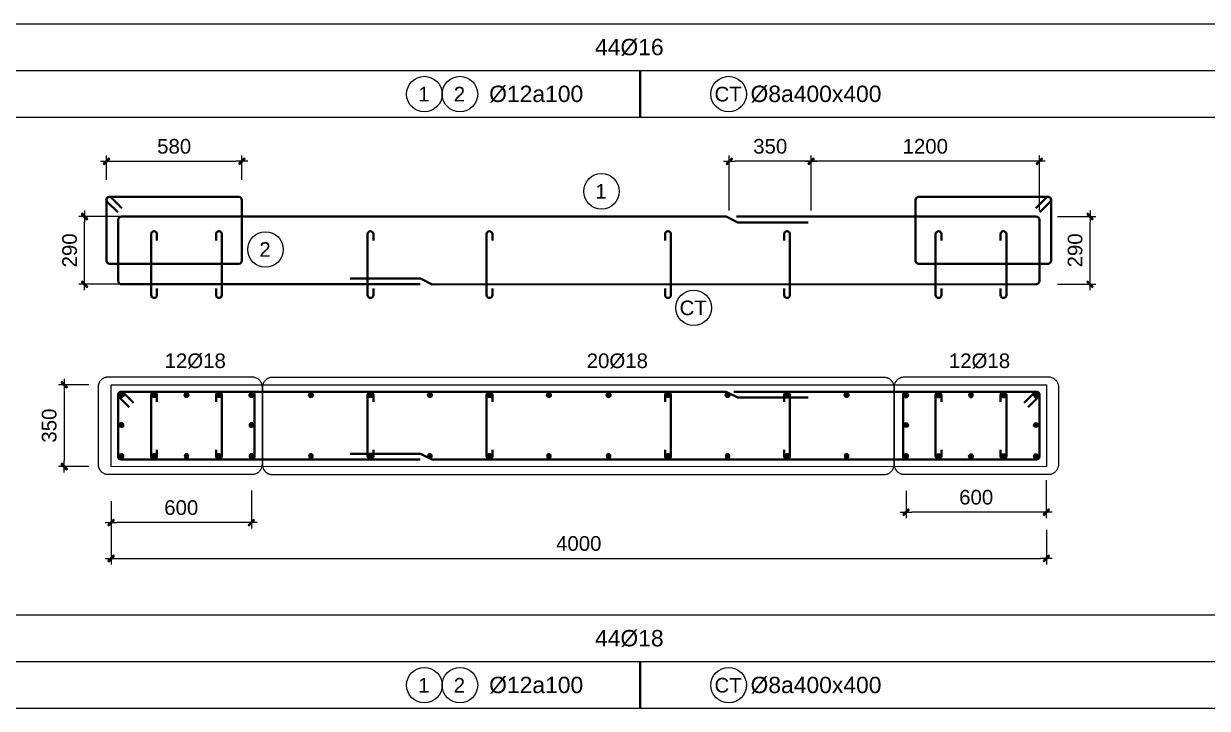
# Model space of a CAD drawing. Header units: millimetres. Extents: x -146909 to 4830753, y -683702 to -336947.
# Drawn here: x 4533880 to 4538943, y -441588 to -438660 of the extents above; entities that cross this region are included whole.
import ezdxf
from ezdxf.enums import TextEntityAlignment as Align

# ---------------------------------------------------------------- set-up
doc = ezdxf.new("R2010")
doc.units = ezdxf.units.MM
doc.header["$MEASUREMENT"] = 0
doc.linetypes.add('HIDDEN', pattern=[0.375, 0.25, -0.125])
doc.layers.get('0').update_dxf_attribs({"lineweight": 9})
doc.layers.get('Defpoints').update_dxf_attribs({"color": 10, "lineweight": 0})
for name, color, linetype, lineweight in [("'S_General_Cont_1 Thin", 1, 'Continuous', 18), ("'S_General_Text_3_Member name", 3, 'Continuous', 35), ('CDAI', 3, 'Continuous', 40), ('chunho.q', 1, 'Continuous', 13), ('CTHEP', 4, 'Continuous', 50), ('DBAO', 2, 'Continuous', 13), ('DMo', 9, 'HIDDEN', 9), ('KTH', 154, 'Continuous', 9), ('STICK', 1, 'Continuous', 9)]:
    doc.layers.add(name, color=color, linetype=linetype, lineweight=lineweight)
for name, color, linetype in [('DM', 1, 'Continuous'), ('TBL', 1, 'Continuous'), ('TX', 214, 'Continuous')]:
    doc.layers.add(name, color=color, linetype=linetype)
doc.styles.add('arial', font='arial.ttf', dxfattribs={"width": 0.85})
doc.styles.add('TTP-HelCon', font='arial.ttf')
doc.dimstyles.new('TTP-25', dxfattribs={"dimscale": 25, "dimtxt": 2.5, "dimasz": 1, "dimexe": 1, "dimexo": 1, "dimgap": 0.09, "dimtad": 0, "dimdec": 4, "dimrnd": 10, "dimzin": 9, "dimdsep": 46, "dimtxsty": 'TTP-HelCon', "dimblk": 'Stick', "dimcen": 0.09, "dimdle": 1.5, "dimclrd": 256, "dimclre": 256, "dimclrt": 1, "dimadec": 0, "dimazin": 0, "dimtfac": 1, "dimtdec": 4, "dimtmove": 0, "dimatfit": 3, "dimldrblk": 'ARCHTICK', "dimfxl": 1, "dimtvp": 1, "dimtolj": 1, "dimtzin": 0, "dimarcsym": 0})

# ---------------------------------------------------------------- blocks, each defined once
blk = doc.blocks.new('sign of slab')
at = {"layer": "'S_General_Cont_1 Thin"}
blk.add_circle((-10, 0), 475, dxfattribs=at)
at = {"layer": "'S_General_Text_3_Member name", "style": 'arial'}
blk.add_attdef('S', text='', height=250, dxfattribs=at).set_placement((-23, -1), align=Align.MIDDLE_CENTER)
blk = doc.blocks.new('Stick')
at = {"layer": 'STICK'}
h = blk.add_hatch(color=256, dxfattribs=at)
edge = h.paths.add_edge_path()
edge.add_line((0.3, 0.5), (-0.5, -0.3))
edge.add_arc((-0.4, -0.4), 0.141, 135, 315)
edge.add_line((-0.3, -0.5), (0.5, 0.3))
edge.add_arc((0.4, 0.4), 0.141, 315, 495)
blk.add_line((1, 0), (-1, 0), dxfattribs=at)
blk.add_lwpolyline([(0.3, 0.5), (-0.5, -0.3, 1), (-0.3, -0.5), (0.5, 0.3, 1), (0.3, 0.5, 1)], format="xyb", dxfattribs=at)
blk = doc.blocks.new('*D937')
at = {"layer": 'Defpoints', "color": 0, "transparency": 16777216}
for p in [(4538276.9, -439484.9), (4538441, -439484.9), (4538276.9, -439774.9)]:
    blk.add_point(p, dxfattribs=at)
at = {"layer": 'KTH', "lineweight": -2, "transparency": 16777216}
for p, q in [((4538301.9, -439484.9), (4538466, -439484.9)), ((4538441, -439749.9), (4538441, -439509.9)), ((4538301.9, -439774.9), (4538466, -439774.9))]:
    blk.add_line(p, q, dxfattribs=at)
at = {"layer": 'KTH', "lineweight": -2, "transparency": 16777216, "xscale": 25, "yscale": 25, "zscale": 25}
for p, rotation in [((4538441, -439484.9), 90), ((4538441, -439774.9), 270)]:
    blk.add_blockref('Stick', p, dxfattribs=dict(at, rotation=rotation))
at = {"layer": 'KTH', "color": 1, "transparency": 16777216, "insert": (4538377.2, -439629.9), "char_height": 62.5, "attachment_point": 5, "rotation": 90, "style": 'TTP-HelCon'}
blk.add_mtext('\\A1;290', dxfattribs=at)
blk = doc.blocks.new('_ArchTick')
at = {"color": 0, "linetype": 'ByBlock', "const_width": 0.15}
blk.add_lwpolyline([(-0.5, -0.5), (0.5, 0.5)], dxfattribs=at)
blk = doc.blocks.new('*D938')
at = {"layer": 'Defpoints', "color": 0, "transparency": 16777216}
for p in [(4534140.8, -439484.9), (4534324.3, -439484.9), (4534324.3, -439774.9)]:
    blk.add_point(p, dxfattribs=at)
at = {"layer": 'KTH', "lineweight": -2, "transparency": 16777216}
for p, q in [((4534299.3, -439484.9), (4534115.8, -439484.9)), ((4534140.8, -439749.9), (4534140.8, -439509.9)), ((4534299.3, -439774.9), (4534115.8, -439774.9))]:
    blk.add_line(p, q, dxfattribs=at)
at = {"layer": 'KTH', "lineweight": -2, "transparency": 16777216, "xscale": 25, "yscale": 25, "zscale": 25}
for p, rotation in [((4534140.8, -439484.9), 90), ((4534140.8, -439774.9), 270)]:
    blk.add_blockref('Stick', p, dxfattribs=dict(at, rotation=rotation))
at = {"layer": 'KTH', "color": 1, "transparency": 16777216, "insert": (4534077, -439629.9), "char_height": 62.5, "attachment_point": 5, "rotation": 90, "style": 'TTP-HelCon'}
blk.add_mtext('\\A1;290', dxfattribs=at)
blk = doc.blocks.new('*D939')
at = {"layer": 'Defpoints', "color": 0, "transparency": 16777216}
for p in [(4534854.3, -440632.1), (4534254.3, -440677.1), (4534254.3, -440794)]:
    blk.add_point(p, dxfattribs=at)
at = {"layer": 'KTH', "lineweight": -2, "transparency": 16777216}
for p, q in [((4534254.3, -440702.1), (4534254.3, -440819)), ((4534854.3, -440657.1), (4534854.3, -440819)), ((4534829.3, -440794), (4534279.3, -440794))]:
    blk.add_line(p, q, dxfattribs=at)
at = {"layer": 'KTH', "lineweight": -2, "transparency": 16777216, "xscale": 25, "yscale": 25, "zscale": 25, "rotation": 180}
blk.add_blockref('Stick', (4534254.3, -440794), dxfattribs=at)
at = {"layer": 'KTH', "lineweight": -2, "transparency": 16777216, "xscale": 25, "yscale": 25, "zscale": 25}
blk.add_blockref('Stick', (4534854.3, -440794), dxfattribs=at)
at = {"layer": 'KTH', "color": 1, "transparency": 16777216, "insert": (4534554.3, -440730.1), "char_height": 62.5, "attachment_point": 5, "style": 'TTP-HelCon'}
blk.add_mtext('\\A1;600', dxfattribs=at)
blk = doc.blocks.new('*D940')
at = {"layer": 'Defpoints', "color": 0, "transparency": 16777216}
for p in [(4534254.3, -440741.1), (4538254.3, -440799.5), (4538254.3, -440947.4)]:
    blk.add_point(p, dxfattribs=at)
at = {"layer": 'KTH', "lineweight": -2, "transparency": 16777216}
for p, q in [((4534254.3, -440766.1), (4534254.3, -440972.4)), ((4538254.3, -440824.5), (4538254.3, -440972.4)), ((4534279.3, -440947.4), (4538229.3, -440947.4))]:
    blk.add_line(p, q, dxfattribs=at)
at = {"layer": 'KTH', "lineweight": -2, "transparency": 16777216, "xscale": 25, "yscale": 25, "zscale": 25, "rotation": 180}
blk.add_blockref('Stick', (4534254.3, -440947.4), dxfattribs=at)
at = {"layer": 'KTH', "lineweight": -2, "transparency": 16777216, "xscale": 25, "yscale": 25, "zscale": 25}
blk.add_blockref('Stick', (4538254.3, -440947.4), dxfattribs=at)
at = {"layer": 'KTH', "color": 1, "transparency": 16777216, "insert": (4536254.3, -440883.6), "char_height": 62.5, "attachment_point": 5, "style": 'TTP-HelCon'}
blk.add_mtext('\\A1;4000', dxfattribs=at)
blk = doc.blocks.new('*D941')
at = {"layer": 'Defpoints', "color": 0, "transparency": 16777216}
for p in [(4538254, -440587.7), (4537654, -440632.7), (4537654, -440749.5)]:
    blk.add_point(p, dxfattribs=at)
at = {"layer": 'KTH', "lineweight": -2, "transparency": 16777216}
for p, q in [((4538254, -440612.7), (4538254, -440774.5)), ((4537654, -440657.7), (4537654, -440774.5)), ((4538229, -440749.5), (4537679, -440749.5))]:
    blk.add_line(p, q, dxfattribs=at)
at = {"layer": 'KTH', "lineweight": -2, "transparency": 16777216, "xscale": 25, "yscale": 25, "zscale": 25, "rotation": 180}
blk.add_blockref('Stick', (4537654, -440749.5), dxfattribs=at)
at = {"layer": 'KTH', "lineweight": -2, "transparency": 16777216, "xscale": 25, "yscale": 25, "zscale": 25}
blk.add_blockref('Stick', (4538254, -440749.5), dxfattribs=at)
at = {"layer": 'KTH', "color": 1, "transparency": 16777216, "insert": (4537954, -440685.7), "char_height": 62.5, "attachment_point": 5, "style": 'TTP-HelCon'}
blk.add_mtext('\\A1;600', dxfattribs=at)
blk = doc.blocks.new('*D942')
at = {"layer": 'Defpoints', "color": 0, "transparency": 16777216}
for p in [(4536898.2, -439249), (4536898.2, -439484.9), (4537248.2, -439484.9)]:
    blk.add_point(p, dxfattribs=at)
at = {"layer": 'KTH', "lineweight": -2, "transparency": 16777216}
for p, q in [((4536898.2, -439459.9), (4536898.2, -439224)), ((4537248.2, -439459.9), (4537248.2, -439224)), ((4537223.2, -439249), (4536923.2, -439249))]:
    blk.add_line(p, q, dxfattribs=at)
at = {"layer": 'KTH', "lineweight": -2, "transparency": 16777216, "xscale": 25, "yscale": 25, "zscale": 25, "rotation": 180}
blk.add_blockref('Stick', (4536898.2, -439249), dxfattribs=at)
at = {"layer": 'KTH', "lineweight": -2, "transparency": 16777216, "xscale": 25, "yscale": 25, "zscale": 25}
blk.add_blockref('Stick', (4537248.2, -439249), dxfattribs=at)
at = {"layer": 'KTH', "color": 1, "transparency": 16777216, "insert": (4537073.2, -439185.1), "char_height": 62.5, "attachment_point": 5, "style": 'TTP-HelCon'}
blk.add_mtext('\\A1;350', dxfattribs=at)
blk = doc.blocks.new('*D943')
at = {"layer": 'Defpoints', "color": 0, "transparency": 16777216}
for p in [(4537248.2, -439249), (4537248.2, -439484.9), (4538224.3, -439484.9)]:
    blk.add_point(p, dxfattribs=at)
at = {"layer": 'KTH', "lineweight": -2, "transparency": 16777216}
for p, q in [((4537248.2, -439459.9), (4537248.2, -439224)), ((4538224.3, -439459.9), (4538224.3, -439224)), ((4538199.3, -439249), (4537273.2, -439249))]:
    blk.add_line(p, q, dxfattribs=at)
at = {"layer": 'KTH', "lineweight": -2, "transparency": 16777216, "xscale": 25, "yscale": 25, "zscale": 25, "rotation": 180}
blk.add_blockref('Stick', (4537248.2, -439249), dxfattribs=at)
at = {"layer": 'KTH', "lineweight": -2, "transparency": 16777216, "xscale": 25, "yscale": 25, "zscale": 25}
blk.add_blockref('Stick', (4538224.3, -439249), dxfattribs=at)
at = {"layer": 'KTH', "color": 1, "transparency": 16777216, "insert": (4537736.3, -439185.2), "char_height": 62.5, "attachment_point": 5, "style": 'TTP-HelCon'}
blk.add_mtext('\\A1;1200', dxfattribs=at)
blk = doc.blocks.new('*U901')
at = {"layer": 'CTHEP', "ltscale": 0.02, "const_width": 10}
blk.add_lwpolyline([(0, 5, -1), (0, -5, -1)], format="xyb", close=True, dxfattribs=at)
at = {"layer": 'Defpoints', "color": 1}
blk.add_circle((0, 0), 10, dxfattribs=at)
blk = doc.blocks.new('*U902')
at = {"layer": 'CDAI', "color": 0, "linetype": 'ByBlock', "lineweight": -2, "transparency": 16777216}
for p in [(0, 0), (138.75, 0), (277.5, 0), (416.25, 0), (555, 0)]:
    blk.add_blockref('*U901', p, dxfattribs=at)
blk = doc.blocks.new('*D944')
at = {"layer": 'Defpoints', "color": 0, "transparency": 16777216}
for p in [(4534184.1, -440204.3), (4534053.7, -440554.3), (4534184.1, -440554.3)]:
    blk.add_point(p, dxfattribs=at)
at = {"layer": 'KTH', "lineweight": -2, "transparency": 16777216}
for p, q in [((4534159.1, -440204.3), (4534028.7, -440204.3)), ((4534053.7, -440229.3), (4534053.7, -440529.3)), ((4534159.1, -440554.3), (4534028.7, -440554.3))]:
    blk.add_line(p, q, dxfattribs=at)
at = {"layer": 'KTH', "lineweight": -2, "transparency": 16777216, "xscale": 25, "yscale": 25, "zscale": 25}
for p, rotation in [((4534053.7, -440204.3), 90), ((4534053.7, -440554.3), 270)]:
    blk.add_blockref('Stick', p, dxfattribs=dict(at, rotation=rotation))
at = {"layer": 'KTH', "color": 1, "transparency": 16777216, "insert": (4533989.8, -440379.3), "char_height": 62.5, "attachment_point": 5, "rotation": 90, "style": 'TTP-HelCon'}
blk.add_mtext('\\A1;350', dxfattribs=at)
blk = doc.blocks.new('*U903')
at = {"layer": 'CTHEP', "ltscale": 0.02, "const_width": 10}
blk.add_lwpolyline([(0, 5, -1), (0, -5, -1)], format="xyb", close=True, dxfattribs=at)
at = {"layer": 'Defpoints', "color": 1}
blk.add_circle((0, 0), 10, dxfattribs=at)
blk = doc.blocks.new('*U904')
at = {"layer": 'CDAI', "color": 0, "linetype": 'ByBlock', "lineweight": -2, "transparency": 16777216}
blk.add_blockref('*U903', (0, 0), dxfattribs=at)
blk = doc.blocks.new('*U897')
at = {"layer": 'CTHEP', "ltscale": 0.02, "const_width": 10}
blk.add_lwpolyline([(0, 5, -1), (0, -5, -1)], format="xyb", close=True, dxfattribs=at)
at = {"layer": 'Defpoints', "color": 1}
blk.add_circle((0, 0), 10, dxfattribs=at)
blk = doc.blocks.new('*U900')
at = {"layer": 'CDAI', "color": 0, "linetype": 'ByBlock', "lineweight": -2, "transparency": 16777216}
blk.add_blockref('*U897', (0, 0), dxfattribs=at)
blk = doc.blocks.new('*U905')
at = {"layer": 'CTHEP', "ltscale": 0.02, "const_width": 10}
blk.add_lwpolyline([(0, 5, -1), (0, -5, -1)], format="xyb", close=True, dxfattribs=at)
at = {"layer": 'Defpoints', "color": 1}
blk.add_circle((0, 0), 10, dxfattribs=at)
blk = doc.blocks.new('*U906')
at = {"layer": 'CDAI', "color": 0, "linetype": 'ByBlock', "lineweight": -2, "transparency": 16777216}
blk.add_blockref('*U905', (0, 0), dxfattribs=at)
blk = doc.blocks.new('*U907')
at = {"layer": 'CTHEP', "ltscale": 0.02, "const_width": 10}
blk.add_lwpolyline([(0, 5, -1), (0, -5, -1)], format="xyb", close=True, dxfattribs=at)
at = {"layer": 'Defpoints', "color": 1}
blk.add_circle((0, 0), 10, dxfattribs=at)
blk = doc.blocks.new('*U918')
at = {"layer": 'CDAI', "color": 0, "linetype": 'ByBlock', "lineweight": -2, "transparency": 16777216}
for p in [(0, 0), (254.5, 0), (509.1, 0), (763.6, 0), (1018.2, 0), (1272.7, 0), (1527.3, 0), (1781.8, 0), (2036.4, 0), (2290.9, 0), (2545.5, 0), (2800, 0)]:
    blk.add_blockref('*U907', p, dxfattribs=at)
blk = doc.blocks.new('*D945')
at = {"layer": 'Defpoints', "color": 0, "transparency": 16777216}
for p in [(4534813.5, -439249), (4534234.5, -439353.2), (4534813.5, -439353.2)]:
    blk.add_point(p, dxfattribs=at)
at = {"layer": 'KTH', "lineweight": -2, "transparency": 16777216}
for p, q in [((4534234.5, -439328.2), (4534234.5, -439224)), ((4534813.5, -439328.2), (4534813.5, -439224)), ((4534259.5, -439249), (4534788.5, -439249))]:
    blk.add_line(p, q, dxfattribs=at)
at = {"layer": 'KTH', "lineweight": -2, "transparency": 16777216, "xscale": 25, "yscale": 25, "zscale": 25, "rotation": 180}
blk.add_blockref('Stick', (4534234.5, -439249), dxfattribs=at)
at = {"layer": 'KTH', "lineweight": -2, "transparency": 16777216, "xscale": 25, "yscale": 25, "zscale": 25}
blk.add_blockref('Stick', (4534813.5, -439249), dxfattribs=at)
at = {"layer": 'KTH', "color": 1, "transparency": 16777216, "insert": (4534524, -439185.2), "char_height": 62.5, "attachment_point": 5, "style": 'TTP-HelCon'}
blk.add_mtext('\\A1;580', dxfattribs=at)
blk = doc.blocks.new('*U898')
at = {"layer": 'CTHEP', "ltscale": 0.02, "const_width": 10}
blk.add_lwpolyline([(0, 5, -1), (0, -5, -1)], format="xyb", close=True, dxfattribs=at)
at = {"layer": 'Defpoints', "color": 1}
blk.add_circle((0, 0), 10, dxfattribs=at)
blk = doc.blocks.new('*U899')
at = {"layer": 'CDAI', "color": 0, "linetype": 'ByBlock', "lineweight": -2, "transparency": 16777216}
blk.add_blockref('*U898', (0, 0), dxfattribs=at)
blk = doc.blocks.new('*U919')
at = {"layer": 'CTHEP', "ltscale": 0.02, "const_width": 10}
blk.add_lwpolyline([(0, 5, -1), (0, -5, -1)], format="xyb", close=True, dxfattribs=at)
at = {"layer": 'Defpoints', "color": 1}
blk.add_circle((0, 0), 10, dxfattribs=at)
blk = doc.blocks.new('*U920')
at = {"layer": 'CDAI', "color": 0, "linetype": 'ByBlock', "lineweight": -2, "transparency": 16777216}
for p in [(0, 0), (138.75, 0), (277.5, 0), (416.25, 0), (555, 0)]:
    blk.add_blockref('*U919', p, dxfattribs=at)
blk = doc.blocks.new('*U923')
at = {"layer": 'CTHEP', "ltscale": 0.02, "const_width": 10}
blk.add_lwpolyline([(0, 5, -1), (0, -5, -1)], format="xyb", close=True, dxfattribs=at)
at = {"layer": 'Defpoints', "color": 1}
blk.add_circle((0, 0), 10, dxfattribs=at)
blk = doc.blocks.new('*U924')
at = {"layer": 'CDAI', "color": 0, "linetype": 'ByBlock', "lineweight": -2, "transparency": 16777216}
for p in [(0, 0), (138.75, 0), (277.5, 0), (416.25, 0), (555, 0)]:
    blk.add_blockref('*U923', p, dxfattribs=at)
blk = doc.blocks.new('*U921')
at = {"layer": 'CTHEP', "ltscale": 0.02, "const_width": 10}
blk.add_lwpolyline([(0, 5, -1), (0, -5, -1)], format="xyb", close=True, dxfattribs=at)
at = {"layer": 'Defpoints', "color": 1}
blk.add_circle((0, 0), 10, dxfattribs=at)
blk = doc.blocks.new('*U922')
at = {"layer": 'CDAI', "color": 0, "linetype": 'ByBlock', "lineweight": -2, "transparency": 16777216}
for p in [(0, 0), (138.75, 0), (277.5, 0), (416.25, 0), (555, 0)]:
    blk.add_blockref('*U921', p, dxfattribs=at)
blk = doc.blocks.new('*U925')
at = {"layer": 'CTHEP', "ltscale": 0.02, "const_width": 10}
blk.add_lwpolyline([(0, 5, -1), (0, -5, -1)], format="xyb", close=True, dxfattribs=at)
at = {"layer": 'Defpoints', "color": 1}
blk.add_circle((0, 0), 10, dxfattribs=at)
blk = doc.blocks.new('*U926')
at = {"layer": 'CDAI', "color": 0, "linetype": 'ByBlock', "lineweight": -2, "transparency": 16777216}
for p in [(0, 0), (254.5, 0), (509.1, 0), (763.6, 0), (1018.2, 0), (1272.7, 0), (1527.3, 0), (1781.8, 0), (2036.4, 0), (2290.9, 0), (2545.5, 0), (2800, 0)]:
    blk.add_blockref('*U925', p, dxfattribs=at)

msp = doc.modelspace()

# ---------------------------------------------------------------- linework, layer by layer
at = {"layer": 'CDAI', "color": 214}
for p, q in [((4536517.06508, -438860.42756), (4536517.06508, -439060.42756)), ((4536517.06508, -441388.1103), (4536517.06508, -441588.1103))]:
    msp.add_line(p, q, dxfattribs=at)
at = {"layer": 'CDAI'}
for points in [[(4534300.15223, -439449.22878), (4534255.83203, -439404.90858, 0.6681786379), (4534234.49319, -439413.74742), (4534234.49319, -439674.24742, 0.4142135624), (4534246.99319, -439686.74742), (4534800.99319, -439686.74742, 0.4142135624), (4534813.49319, -439674.24742), (4534813.49319, -439413.74742, 0.4142135624), (4534800.99319, -439401.24742), (4534246.99319, -439401.24742, 0.6681786379), (4534238.15436, -439422.58625), (4534282.47456, -439466.90645)], [(4538208.48087, -439449.22878), (4538252.80107, -439404.90858, -0.6681786379), (4538274.1399, -439413.74742), (4538274.1399, -439674.24742, -0.4142135624), (4538261.6399, -439686.74742), (4537707.6399, -439686.74742, -0.4142135624), (4537695.1399, -439674.24742), (4537695.1399, -439413.74742, -0.4142135624), (4537707.6399, -439401.24742), (4538261.6399, -439401.24742, -0.6681786379), (4538270.47874, -439422.58625), (4538226.15854, -439466.90645)], [(4534450.56655, -439587.68006), (4534450.56655, -439560.18006, 1), (4534425.56655, -439560.18006), (4534425.56655, -439820.68006, 1), (4534450.56655, -439820.68006), (4534450.56655, -439793.18006)], [(4534703.06655, -439587.68006), (4534703.06655, -439560.18006, -1), (4534728.06655, -439560.18006), (4534728.06655, -439820.68006, -1), (4534703.06655, -439820.68006), (4534703.06655, -439793.18006)], [(4535375.90746, -439587.68006), (4535375.90746, -439560.18006, 1), (4535350.90746, -439560.18006), (4535350.90746, -439820.68006, 1), (4535375.90746, -439820.68006), (4535375.90746, -439793.18006)], [(4535884.99837, -439587.68006), (4535884.99837, -439560.18006, 1), (4535859.99837, -439560.18006), (4535859.99837, -439820.68006, 1), (4535884.99837, -439820.68006), (4535884.99837, -439793.18006)], [(4536623.63473, -439587.68006), (4536623.63473, -439560.18006, -1), (4536648.63473, -439560.18006), (4536648.63473, -439820.68006, -1), (4536623.63473, -439820.68006), (4536623.63473, -439793.18006)], [(4537132.72564, -439587.68006), (4537132.72564, -439560.18006, -1), (4537157.72564, -439560.18006), (4537157.72564, -439820.68006, -1), (4537132.72564, -439820.68006), (4537132.72564, -439793.18006)], [(4537805.56655, -439587.68006), (4537805.56655, -439560.18006, 1), (4537780.56655, -439560.18006), (4537780.56655, -439820.68006, 1), (4537805.56655, -439820.68006), (4537805.56655, -439793.18006)], [(4538058.06655, -439587.68006), (4538058.06655, -439560.18006, -1), (4538083.06655, -439560.18006), (4538083.06655, -439820.68006, -1), (4538058.06655, -439820.68006), (4538058.06655, -439793.18006)], [(4534349.97558, -440282.27393), (4534305.65538, -440237.95373, 0.6681786379), (4534284.31655, -440246.79256), (4534284.31655, -440511.79256, 0.4142135624), (4534296.81655, -440524.29256), (4534854.69046, -440524.29256, 0.4142135624), (4534867.19046, -440511.79256), (4534867.19046, -440246.79256, 0.4142135624), (4534854.69046, -440234.29256), (4534296.81655, -440234.29256, 0.6681786379), (4534287.97771, -440255.6314), (4534332.29791, -440299.9516)], [(4534450.56655, -440276.79256), (4534450.56655, -440249.29256, 1), (4534425.56655, -440249.29256), (4534425.56655, -440509.79256, 1), (4534450.56655, -440509.79256), (4534450.56655, -440482.29256)], [(4534703.06655, -440276.79256), (4534703.06655, -440249.29256, -1), (4534728.06655, -440249.29256), (4534728.06655, -440509.79256, -1), (4534703.06655, -440509.79256), (4534703.06655, -440482.29256)], [(4535375.90746, -440276.79256), (4535375.90746, -440249.29256, 1), (4535350.90746, -440249.29256), (4535350.90746, -440509.79256, 1), (4535375.90746, -440509.79256), (4535375.90746, -440482.29256)], [(4535884.99837, -440276.79256), (4535884.99837, -440249.29256, 1), (4535859.99837, -440249.29256), (4535859.99837, -440509.79256, 1), (4535884.99837, -440509.79256), (4535884.99837, -440482.29256)], [(4536623.63473, -440276.79256), (4536623.63473, -440249.29256, -1), (4536648.63473, -440249.29256), (4536648.63473, -440509.79256, -1), (4536623.63473, -440509.79256), (4536623.63473, -440482.29256)], [(4537132.72564, -440276.79256), (4537132.72564, -440249.29256, -1), (4537157.72564, -440249.29256), (4537157.72564, -440509.79256, -1), (4537132.72564, -440509.79256), (4537132.72564, -440482.29256)], [(4538158.65751, -440282.27393), (4538202.97771, -440237.95373, -0.6681786379), (4538224.31655, -440246.79256), (4538224.31655, -440511.79256, -0.4142135624), (4538211.81655, -440524.29256), (4537653.94263, -440524.29256, -0.4142135624), (4537641.44263, -440511.79256), (4537641.44263, -440246.79256, -0.4142135624), (4537653.94263, -440234.29256), (4538211.81655, -440234.29256, -0.6681786379), (4538220.65538, -440255.6314), (4538176.33518, -440299.9516)], [(4537805.56655, -440276.79256), (4537805.56655, -440249.29256, 1), (4537780.56655, -440249.29256), (4537780.56655, -440509.79256, 1), (4537805.56655, -440509.79256), (4537805.56655, -440482.29256)], [(4538058.06655, -440276.79256), (4538058.06655, -440249.29256, -1), (4538083.06655, -440249.29256), (4538083.06655, -440509.79256, -1), (4538058.06655, -440509.79256), (4538058.06655, -440482.29256)]]:
    msp.add_lwpolyline(points, format="xyb", dxfattribs=at)
at = {"layer": 'CDAI', "ltscale": 0.02}
for points in [[(4537235.01564, -439509.94344), (4536935.27979, -439509.94344), (4536885.27979, -439484.94344), (4534299.31655, -439484.94344, 0.4142135624), (4534284.31655, -439499.94344), (4534284.31655, -439759.94344, 0.4142135624), (4534299.31655, -439774.94344), (4535575.86539, -439774.94344)], [(4538209.31655, -439774.94344, 0.4142135624), (4538224.31655, -439759.94344), (4538224.31655, -439499.94344, 0.4142135624), (4538209.31655, -439484.94344), (4536928.39584, -439484.94344)], [(4537235.01564, -440259.29256), (4536935.27979, -440259.29256), (4536885.27979, -440234.29256), (4534299.31655, -440234.29256, 0.4142135624), (4534284.31655, -440249.29256), (4534284.31655, -440509.29256, 0.4142135624), (4534299.31655, -440524.29256), (4535575.94664, -440524.29256)]]:
    msp.add_lwpolyline(points, format="xyb", dxfattribs=at)
for points in [[(4538214.04501, -439774.17867), (4535626.98159, -439775.21203), (4535576.98159, -439750.21203), (4535276.20437, -439750.21203)], [(4536918.08149, -440234.29256), (4538209.31655, -440234.29256)], [(4538214.04501, -440523.52779), (4535626.98159, -440524.56115), (4535576.98159, -440499.56115), (4535276.20437, -440499.56115)]]:
    msp.add_lwpolyline(points, dxfattribs=at)
at = {"layer": 'DBAO'}
msp.add_lwpolyline([(4534684.31655, -440554.83271), (4534254.31655, -440554.29256), (4534254.31655, -440204.29256), (4538254.31655, -440204.29256), (4538254.31655, -440554.2796), (4534684.32519, -440554.83271)], dxfattribs=at)
at = {"layer": 'DMo', "color": 6, "ltscale": 10}
msp.add_lwpolyline([(4534858.27027, -440172.01144), (4534241.47626, -440172.01144, 0.4142135624), (4534198.53659, -440214.9511), (4534198.53659, -440544.34773, 0.4142135624), (4534241.47626, -440587.28739), (4534858.27027, -440587.28739, 0.4142135624), (4534901.20994, -440544.34773), (4534901.20994, -440214.9511, 0.4142135624)], format="xyb", close=True, dxfattribs=at)
for points in [[(4537603.08419, -440215.9963, 0.4142135624), (4537560.14453, -440173.05664), (4534944.1496, -440173.05664, 0.4142135624), (4534901.20994, -440215.9963)], [(4538264.24967, -440172.01144), (4537646.02386, -440172.01144, 0.4142135624), (4537603.08419, -440214.9511), (4537603.08419, -440544.34773, 0.4142135624), (4537646.02386, -440587.28739), (4538264.24967, -440587.28739, 0.4142135624), (4538307.18934, -440544.34773), (4538307.18934, -440214.9511, 0.4142135624), (4538264.24967, -440172.01144)], [(4534901.20994, -440214.9511), (4534901.20994, -440545.39293, 0.4142135624), (4534944.1496, -440588.33259), (4537560.14453, -440588.33259, 0.4142135624), (4537603.08419, -440545.39293), (4537603.08419, -440214.9511)]]:
    msp.add_lwpolyline(points, format="xyb", dxfattribs=at)
at = {"layer": 'TBL'}
for p, q in [((4533090.51977, -438660.42756), (4545354.62621, -438660.42756)), ((4532090.51977, -439060.42756), (4545354.62621, -439060.42756)), ((4533090.51977, -441188.1103), (4545354.62621, -441188.1103)), ((4532090.51977, -441588.1103), (4545354.62621, -441588.1103))]:
    msp.add_line(p, q, dxfattribs=at)
at = {"layer": 'TBL', "color": 8}
for p, q in [((4533090.51977, -438860.42756), (4545354.62621, -438860.42756)), ((4533090.51977, -441388.1103), (4545354.62621, -441388.1103))]:
    msp.add_line(p, q, dxfattribs=at)

# ---------------------------------------------------------------- block references
ref = msp.add_blockref('sign of slab', (4535595.76625, -438961.52367), dxfattribs=dict(xscale=0.16, yscale=0.16, zscale=0.16))
ref.add_attrib('S', '1', dxfattribs={"layer": 'DM', "height": 62.5, "style": 'arial'}).set_placement((4535592.01223, -438961.68056), align=Align.MIDDLE_CENTER)
ref = msp.add_blockref('sign of slab', (4535747.73183, -438961.52367), dxfattribs=dict(xscale=0.16, yscale=0.16, zscale=0.16))
ref.add_attrib('S', '2', dxfattribs={"layer": 'DM', "height": 62.5, "style": 'arial'}).set_placement((4535743.97782, -438961.68056), align=Align.MIDDLE_CENTER)
ref = msp.add_blockref('sign of slab', (4536896.82719, -438961.52367), dxfattribs=dict(xscale=0.16, yscale=0.16, zscale=0.16))
ref.add_attrib('S', 'CT', dxfattribs={"layer": 'DM', "height": 62.5, "style": 'arial'}).set_placement((4536893.07318, -438961.68056), align=Align.MIDDLE_CENTER)
ref = msp.add_blockref('sign of slab', (4536353.16474, -439377.41082), dxfattribs=dict(xscale=0.16, yscale=0.16, zscale=0.16))
ref.add_attrib('S', '1', dxfattribs={"layer": 'DM', "height": 62.5, "style": 'arial'}).set_placement((4536349.41072, -439377.56771), align=Align.MIDDLE_CENTER)
ref = msp.add_blockref('sign of slab', (4534916.38289, -439625.89947), dxfattribs=dict(xscale=0.16, yscale=0.16, zscale=0.16))
ref.add_attrib('S', '2', dxfattribs={"layer": 'DM', "height": 62.5, "style": 'arial'}).set_placement((4534912.62887, -439626.05637), align=Align.MIDDLE_CENTER)
ref = msp.add_blockref('sign of slab', (4536747.52216, -439875.4653), dxfattribs=dict(xscale=0.16, yscale=0.16, zscale=0.16))
ref.add_attrib('S', 'CT', dxfattribs={"layer": 'DM', "height": 62.5, "style": 'arial'}).set_placement((4536743.76814, -439875.62219), align=Align.MIDDLE_CENTER)
ref = msp.add_blockref('sign of slab', (4535595.76625, -441489.20641), dxfattribs=dict(xscale=0.16, yscale=0.16, zscale=0.16))
ref.add_attrib('S', '1', dxfattribs={"layer": 'DM', "height": 62.5, "style": 'arial'}).set_placement((4535592.01223, -441489.3633), align=Align.MIDDLE_CENTER)
ref = msp.add_blockref('sign of slab', (4535747.73183, -441489.20641), dxfattribs=dict(xscale=0.16, yscale=0.16, zscale=0.16))
ref.add_attrib('S', '2', dxfattribs={"layer": 'DM', "height": 62.5, "style": 'arial'}).set_placement((4535743.97782, -441489.3633), align=Align.MIDDLE_CENTER)
ref = msp.add_blockref('sign of slab', (4536896.82719, -441489.20641), dxfattribs=dict(xscale=0.16, yscale=0.16, zscale=0.16))
ref.add_attrib('S', 'CT', dxfattribs={"layer": 'DM', "height": 62.5, "style": 'arial'}).set_placement((4536893.07318, -441489.3633), align=Align.MIDDLE_CENTER)
at = {"layer": 'CDAI', "color": 214}
for name, p in [('*U902', (4534299.31655, -440249.29256)), ('*U918', (4534854.31655, -440249.29256))]:
    msp.add_blockref(name, p, dxfattribs=at)
at = {"layer": 'CDAI', "color": 214, "xscale": -1}
msp.add_blockref('*U924', (4538209.31655, -440249.29256), dxfattribs=at)
at = {"layer": 'CDAI', "color": 214, "xscale": -1, "rotation": 180}
for name, p in [('*U904', (4534299.31655, -440377.04256)), ('*U900', (4534854.31655, -440377.04256)), ('*U920', (4534299.31655, -440509.29256)), ('*U926', (4534854.31655, -440509.29256))]:
    msp.add_blockref(name, p, dxfattribs=at)
at = {"layer": 'CDAI', "color": 214, "rotation": 180}
for name, p in [('*U899', (4537654.31655, -440377.04256)), ('*U906', (4538209.31655, -440377.04256)), ('*U922', (4538209.31655, -440509.29256))]:
    msp.add_blockref(name, p, dxfattribs=at)

# ---------------------------------------------------------------- texts
at = {"layer": 'chunho.q', "color": 1, "style": 'arial'}
for s, p in [('12%%C18', (4534483.06051, -440133.12705)), ('20%%C18', (4536288.18251, -440133.12705)), ('12%%C18', (4537837.09801, -440133.12705))]:
    msp.add_text(s, height=62.5, dxfattribs=at).set_placement(p)
at = {"layer": 'TX', "color": 2, "style": 'arial'}
for s, p in [('44%%C16', (4536470.6641, -438760.42756)), ('%%C12a100', (4536072.24306, -438960.42756)), ('%%C8a400x400', (4537268.95207, -438960.42756)), ('44%%C18', (4536470.6641, -441288.1103)), ('%%C12a100', (4536072.24306, -441488.1103)), ('%%C8a400x400', (4537268.95207, -441488.1103))]:
    msp.add_text(s, height=70, dxfattribs=at).set_placement(p, align=Align.MIDDLE_CENTER)

# ---------------------------------------------------------------- dimensions: what is measured, and where the dimension line sits
at = {"layer": 'KTH'}
dim = msp.add_linear_dim(base=(4534813.49319, -439248.99812), p1=(4534234.49319, -439353.17606), p2=(4534813.49319, -439353.17606), dimstyle='TTP-25', dxfattribs=at)
dim.commit()
dim.dimension.update_dxf_attribs({"geometry": '*D945', "text_midpoint": (4534523.99319, -439185.1765)})
for base, p1, p2, angle, picture, middle in [((4536898.20934, -439248.99812), (4537248.20934, -439484.94344), (4536898.20934, -439484.94344), 180, '*D942', (4537073.20934, -439185.13387)), ((4534140.79299, -439484.94344), (4534324.31655, -439774.94344), (4534324.31655, -439484.94344), 90, '*D938', (4534076.97136, -439629.94344)), ((4538440.98111, -439484.94344), (4538276.8563, -439774.94344), (4538276.8563, -439484.94344), 90, '*D937', (4538377.15949, -439629.94344)), ((4534053.6618, -440554.29256), (4534184.1153, -440204.29256), (4534184.1153, -440554.29256), 90, '*D944', (4533989.79754, -440379.29256)), ((4537654.01682, -440749.49501), (4538254.01682, -440587.68476), (4537654.01682, -440632.68476), 180, '*D941', (4537954.01682, -440685.67339)), ((4534254.31655, -440793.95547), (4534854.31655, -440632.14522), (4534254.31655, -440677.14522), 180, '*D939', (4534554.31655, -440730.13384))]:
    dim = msp.add_linear_dim(base=base, p1=p1, p2=p2, angle=angle, dimstyle='TTP-25', dxfattribs=at)
    dim.commit()
    dim.dimension.update_dxf_attribs({"geometry": picture, "text_midpoint": middle})
dim = msp.add_linear_dim(base=(4537248.20934, -439248.99812), p1=(4538224.31655, -439484.94344), p2=(4537248.20934, -439484.94344), angle=180, text='1200', dimstyle='TTP-25', dxfattribs=at)
dim.commit()
dim.dimension.update_dxf_attribs({"geometry": '*D943', "text_midpoint": (4537736.26295, -439185.1765)})
dim = msp.add_linear_dim(base=(4538254.31655, -440947.43869), p1=(4534254.31655, -440741.08985), p2=(4538254.31655, -440799.49497), dimstyle='TTP-25', override={"dimrnd": 0}, dxfattribs=at)
dim.commit()
dim.dimension.update_dxf_attribs({"geometry": '*D940', "text_midpoint": (4536254.31655, -440883.61707)})

doc.saveas('drawing.dxf')
